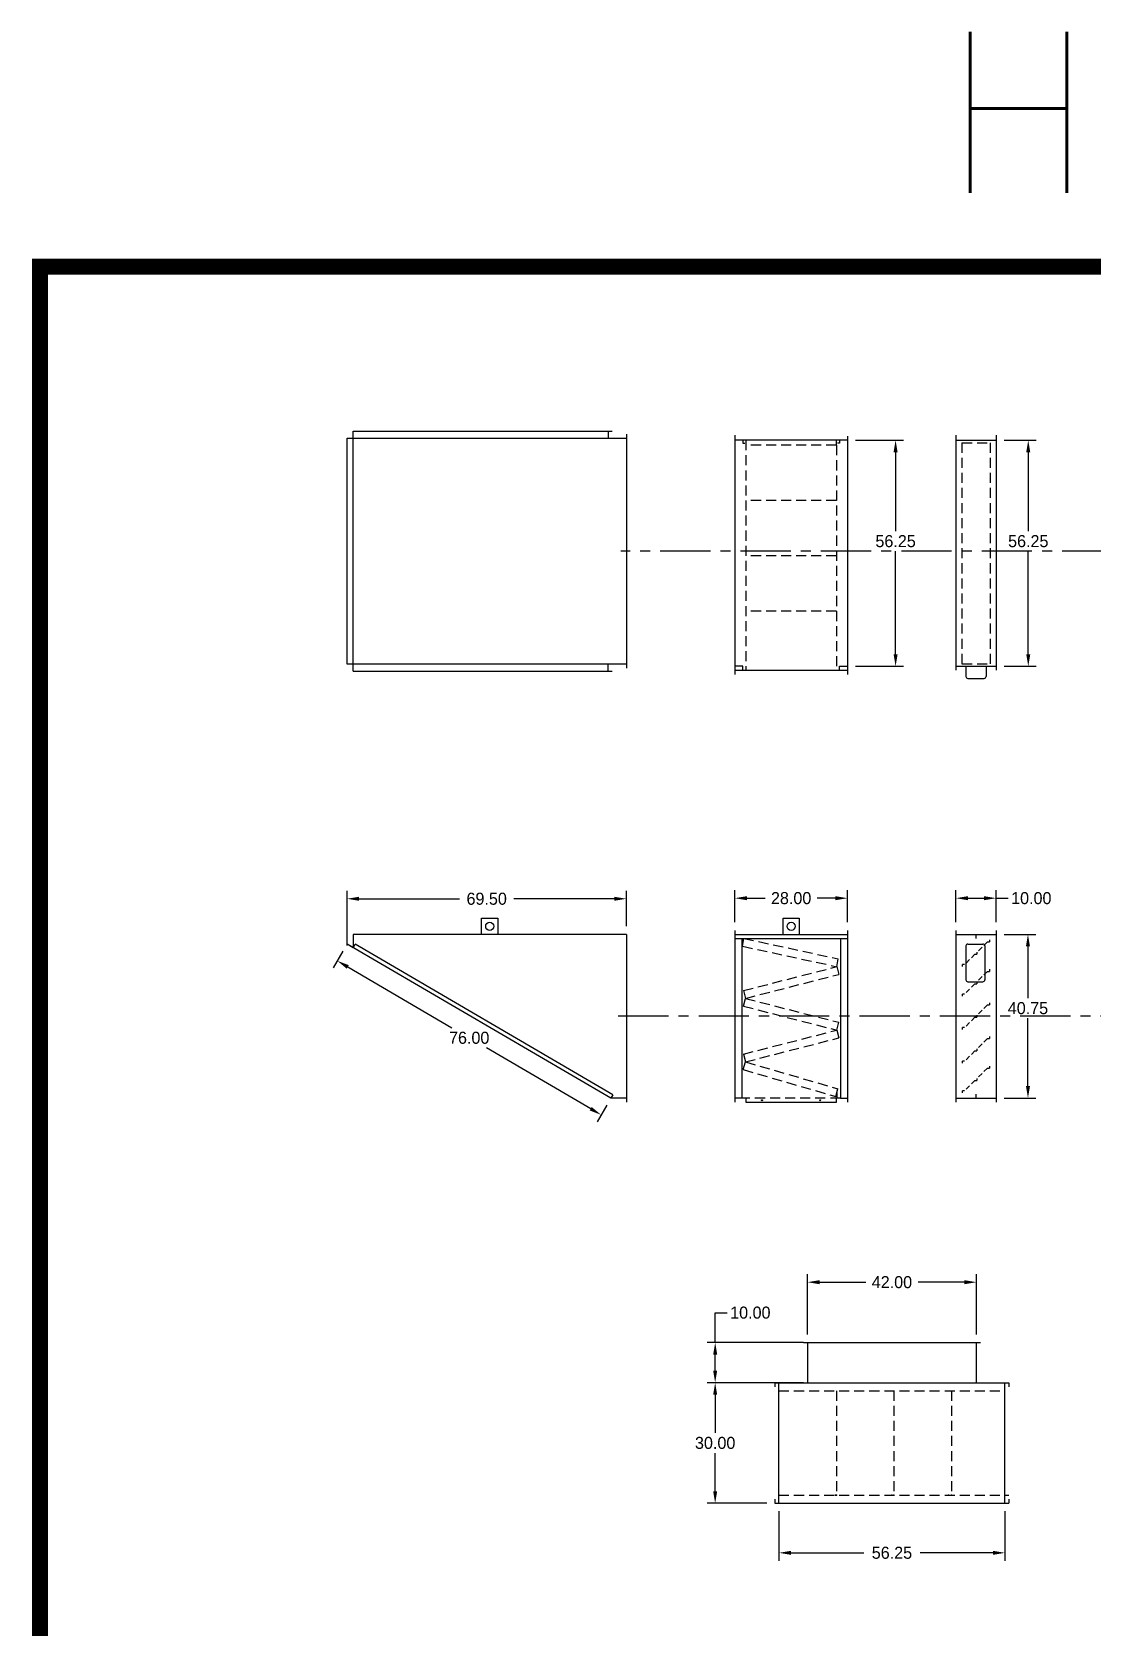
# Model space of a CAD drawing. Header units: inches. Extents: x 3 to 604, y -724 to 69.
# Drawn here: x 3.4 to 267.1, y -327.4 to 69.4 of the extents above; entities that cross this region are included whole.
import ezdxf

# ---------------------------------------------------------------- set-up
doc = ezdxf.new("R2010")
doc.units = ezdxf.units.IN
doc.header["$LTSCALE"] = 10
doc.header["$MEASUREMENT"] = 0
doc.linetypes.add('CENTER', pattern=[2, 1.25, -0.25, 0.25, -0.25])
doc.linetypes.add('HIDDEN', pattern=[0.375, 0.25, -0.125])
for name, color, linetype in [('CENTERLINE', 2, 'CENTER'), ('FA-FILTER', 5, 'Continuous'), ('HOOD', 5, 'Continuous'), ('INTAKE-DAMPER', 5, 'Continuous'), ('OBJECT', 5, 'Continuous'), ('RAM20UNIT', 3, 'Continuous')]:
    doc.layers.add(name, color=color, linetype=linetype)
doc.layers.add('TEXT', color=7, linetype='Continuous', lineweight=40)
doc.styles.add('S10', font='romans.shx', dxfattribs={"height": 0.1})
doc.dimstyles.new('DIMENSIONS', dxfattribs={"dimscale": 0, "dimtxt": 3, "dimasz": 3, "dimexe": 2, "dimexo": 2, "dimgap": 1, "dimtad": 0, "dimtih": 1, "dimtoh": 1, "dimzin": 0, "dimdsep": 46, "dimtxsty": 'Standard', "dimcen": 0.09, "dimclrd": 256, "dimclre": 256, "dimclrt": 1, "dimadec": 0, "dimazin": 0, "dimtfac": 1, "dimtofl": 0, "dimtmove": 0, "dimatfit": 3, "dimfxl": 0, "dimtolj": 1, "dimtzin": 0, "dimarcsym": 0})

# ---------------------------------------------------------------- blocks, each defined once
blk = doc.blocks.new('*D74')
at = {"layer": 'DEFPOINTS', "color": 0}
for p in [(151.26, -146.22), (151.26, -155.07), (81.76, -159.81)]:
    blk.add_point(p, dxfattribs=at)
at = {"layer": 'RAM20UNIT', "lineweight": -2}
for p, q in [((81.76, -157.81), (81.76, -144.22)), ((84.76, -146.22), (109.76, -146.22)), ((148.26, -146.22), (123.26, -146.22)), ((151.26, -153.07), (151.26, -144.22))]:
    blk.add_line(p, q, dxfattribs=at)
at = {"layer": 'RAM20UNIT'}
for points in [[(84.76, -145.72), (84.76, -146.72), (81.76, -146.22)], [(148.26, -145.72), (148.26, -146.72), (151.26, -146.22)]]:
    blk.add_solid(points, dxfattribs=at)
at = {"layer": 'RAM20UNIT', "color": 1, "insert": (116.51, -146.22), "char_height": 3, "attachment_point": 5}
blk.add_mtext('\\A1;69.50', dxfattribs=at)
blk = doc.blocks.new('*D75')
at = {"layer": 'DEFPOINTS', "color": 0}
for p in [(81.76, -157.51), (147.4, -195.82), (144.98, -199.96)]:
    blk.add_point(p, dxfattribs=at)
at = {"layer": 'RAM20UNIT', "lineweight": -2}
for p, q in [((80.76, -159.24), (78.34, -163.38)), ((81.94, -163.17), (107.88, -178.31)), ((142.39, -198.45), (116.45, -183.31)), ((146.39, -197.55), (143.98, -201.69))]:
    blk.add_line(p, q, dxfattribs=at)
at = {"layer": 'RAM20UNIT'}
for points in [[(82.19, -162.73), (81.68, -163.6), (79.35, -161.65)], [(142.64, -198.02), (142.14, -198.88), (144.98, -199.96)]]:
    blk.add_solid(points, dxfattribs=at)
at = {"layer": 'RAM20UNIT', "color": 1, "insert": (112.16, -180.81), "char_height": 3, "attachment_point": 5}
blk.add_mtext('\\A1;76.00', dxfattribs=at)
blk = doc.blocks.new('*D76')
at = {"layer": 'DEFPOINTS', "color": 0}
for p in [(243.26, -155.07), (251.18, -155.07), (243.26, -195.82)]:
    blk.add_point(p, dxfattribs=at)
at = {"layer": 'RAM20UNIT', "lineweight": -2}
for p, q in [((245.26, -155.07), (253.18, -155.07)), ((251.18, -158.07), (251.18, -170.94)), ((251.18, -192.82), (251.18, -175.94)), ((245.26, -195.82), (253.18, -195.82))]:
    blk.add_line(p, q, dxfattribs=at)
at = {"layer": 'RAM20UNIT'}
for points in [[(250.68, -158.07), (251.68, -158.07), (251.18, -155.07)], [(250.68, -192.82), (251.68, -192.82), (251.18, -195.82)]]:
    blk.add_solid(points, dxfattribs=at)
at = {"layer": 'RAM20UNIT', "color": 1, "insert": (251.18, -173.44), "char_height": 3, "attachment_point": 5}
blk.add_mtext('\\A1;40.75', dxfattribs=at)
blk = doc.blocks.new('*D78')
at = {"layer": 'DEFPOINTS', "color": 0}
for p in [(243.26, -146.07), (233.26, -154.07), (243.26, -154.07)]:
    blk.add_point(p, dxfattribs=at)
at = {"layer": 'RAM20UNIT', "lineweight": -2}
for p, q in [((233.26, -152.07), (233.26, -144.07)), ((236.26, -146.07), (240.26, -146.07)), ((243.26, -152.07), (243.26, -144.07)), ((243.26, -146.07), (246.26, -146.07))]:
    blk.add_line(p, q, dxfattribs=at)
at = {"layer": 'RAM20UNIT'}
for points in [[(236.26, -145.57), (236.26, -146.57), (233.26, -146.07)], [(240.26, -145.57), (240.26, -146.57), (243.26, -146.07)]]:
    blk.add_solid(points, dxfattribs=at)
at = {"layer": 'RAM20UNIT', "color": 1, "insert": (252.01, -146.07), "char_height": 3, "attachment_point": 5}
blk.add_mtext('\\A1;10.00', dxfattribs=at)
blk = doc.blocks.new('*D79')
at = {"layer": 'DEFPOINTS', "color": 0}
for p in [(206.26, -32.13), (206.26, -88.38), (218.25, -88.38)]:
    blk.add_point(p, dxfattribs=at)
at = {"layer": 'RAM20UNIT', "lineweight": -2}
for p, q in [((208.26, -32.13), (220.25, -32.13)), ((218.25, -35.13), (218.25, -54.76)), ((218.25, -85.38), (218.25, -59.76)), ((208.26, -88.38), (220.25, -88.38))]:
    blk.add_line(p, q, dxfattribs=at)
at = {"layer": 'RAM20UNIT'}
for points in [[(217.75, -35.13), (218.75, -35.13), (218.25, -32.13)], [(217.75, -85.38), (218.75, -85.38), (218.25, -88.38)]]:
    blk.add_solid(points, dxfattribs=at)
at = {"layer": 'RAM20UNIT', "color": 1, "insert": (218.25, -57.26), "char_height": 3, "attachment_point": 5}
blk.add_mtext('\\A1;56.25', dxfattribs=at)
blk = doc.blocks.new('*D80')
at = {"layer": 'DEFPOINTS', "color": 0}
for p in [(243.26, -32.13), (243.26, -88.38), (251.26, -88.38)]:
    blk.add_point(p, dxfattribs=at)
at = {"layer": 'RAM20UNIT', "lineweight": -2}
for p, q in [((245.26, -32.13), (253.26, -32.13)), ((251.26, -35.13), (251.26, -54.76)), ((251.26, -85.38), (251.26, -59.76)), ((245.26, -88.38), (253.26, -88.38))]:
    blk.add_line(p, q, dxfattribs=at)
at = {"layer": 'RAM20UNIT'}
for points in [[(250.76, -35.13), (251.76, -35.13), (251.26, -32.13)], [(250.76, -85.38), (251.76, -85.38), (251.26, -88.38)]]:
    blk.add_solid(points, dxfattribs=at)
at = {"layer": 'RAM20UNIT', "color": 1, "insert": (251.26, -57.26), "char_height": 3, "attachment_point": 5}
blk.add_mtext('\\A1;56.25', dxfattribs=at)
blk = doc.blocks.new('*D100')
at = {"layer": 'DEFPOINTS', "color": 0}
for p in [(206.26, -146.07), (178.26, -154.07), (206.26, -154.07)]:
    blk.add_point(p, dxfattribs=at)
at = {"layer": 'RAM20UNIT', "lineweight": -2}
for p, q in [((178.26, -152.07), (178.26, -144.07)), ((181.26, -146.07), (185.76, -146.07)), ((203.26, -146.07), (198.76, -146.07)), ((206.26, -152.07), (206.26, -144.07))]:
    blk.add_line(p, q, dxfattribs=at)
at = {"layer": 'RAM20UNIT'}
for points in [[(181.26, -145.57), (181.26, -146.57), (178.26, -146.07)], [(203.26, -145.57), (203.26, -146.57), (206.26, -146.07)]]:
    blk.add_solid(points, dxfattribs=at)
at = {"layer": 'RAM20UNIT', "color": 1, "insert": (192.26, -146.07), "char_height": 3, "attachment_point": 5}
blk.add_mtext('\\A1;28.00', dxfattribs=at)
blk = doc.blocks.new('*D119')
at = {"layer": 'DEFPOINTS', "color": 0, "linetype": 'Continuous'}
for p in [(189.21, -296.6), (245.46, -296.6), (245.46, -308.93)]:
    blk.add_point(p, dxfattribs=at)
at = {"layer": 'RAM20UNIT', "linetype": 'Continuous', "lineweight": -2}
for p, q in [((189.21, -298.6), (189.21, -310.93)), ((245.46, -298.6), (245.46, -310.93)), ((192.21, -308.93), (210.34, -308.93)), ((242.46, -308.93), (224.34, -308.93))]:
    blk.add_line(p, q, dxfattribs=at)
at = {"layer": 'RAM20UNIT', "linetype": 'Continuous'}
for points in [[(192.21, -308.43), (192.21, -309.43), (189.21, -308.93)], [(242.46, -308.43), (242.46, -309.43), (245.46, -308.93)]]:
    blk.add_solid(points, dxfattribs=at)
at = {"layer": 'RAM20UNIT', "color": 1, "linetype": 'Continuous', "insert": (217.34, -308.93), "char_height": 3, "attachment_point": 5}
blk.add_mtext('\\A1;56.25', dxfattribs=at)
blk = doc.blocks.new('*D120')
at = {"layer": 'DEFPOINTS', "color": 0, "linetype": 'Continuous'}
for p in [(238.34, -241.6), (196.34, -256.6), (238.34, -256.6)]:
    blk.add_point(p, dxfattribs=at)
at = {"layer": 'RAM20UNIT', "linetype": 'Continuous', "lineweight": -2}
for p, q in [((196.34, -254.6), (196.34, -239.6)), ((199.34, -241.6), (210.84, -241.6)), ((235.34, -241.6), (223.84, -241.6)), ((238.34, -254.6), (238.34, -239.6))]:
    blk.add_line(p, q, dxfattribs=at)
at = {"layer": 'RAM20UNIT', "linetype": 'Continuous'}
for points in [[(199.34, -241.1), (199.34, -242.1), (196.34, -241.6)], [(235.34, -241.1), (235.34, -242.1), (238.34, -241.6)]]:
    blk.add_solid(points, dxfattribs=at)
at = {"layer": 'RAM20UNIT', "color": 1, "linetype": 'Continuous', "insert": (217.34, -241.6), "char_height": 3, "attachment_point": 5}
blk.add_mtext('\\A1;42.00', dxfattribs=at)
blk = doc.blocks.new('*D118')
at = {"layer": 'DEFPOINTS', "color": 0, "linetype": 'Continuous'}
for p in [(188.21, -266.6), (173.36, -296.6), (188.21, -296.6)]:
    blk.add_point(p, dxfattribs=at)
at = {"layer": 'RAM20UNIT', "linetype": 'Continuous', "lineweight": -2}
for p, q in [((186.21, -266.6), (171.36, -266.6)), ((173.36, -269.6), (173.36, -279.1)), ((173.36, -293.6), (173.36, -284.1)), ((186.21, -296.6), (171.36, -296.6))]:
    blk.add_line(p, q, dxfattribs=at)
at = {"layer": 'RAM20UNIT', "linetype": 'Continuous'}
for points in [[(172.86, -269.6), (173.86, -269.6), (173.36, -266.6)], [(172.86, -293.6), (173.86, -293.6), (173.36, -296.6)]]:
    blk.add_solid(points, dxfattribs=at)
at = {"layer": 'RAM20UNIT', "color": 1, "linetype": 'Continuous', "insert": (173.36, -281.6), "char_height": 3, "attachment_point": 5}
blk.add_mtext('\\A1;30.00', dxfattribs=at)
blk = doc.blocks.new('*D121')
at = {"layer": 'DEFPOINTS', "color": 0, "linetype": 'Continuous'}
for p in [(197.34, -256.6), (173.36, -266.6), (197.34, -266.6)]:
    blk.add_point(p, dxfattribs=at)
at = {"layer": 'RAM20UNIT', "linetype": 'Continuous', "lineweight": -2}
for p, q in [((173.36, -256.6), (173.36, -249.19)), ((173.36, -249.19), (176.36, -249.19)), ((195.34, -256.6), (171.36, -256.6)), ((173.36, -263.6), (173.36, -259.6)), ((195.34, -266.6), (171.36, -266.6))]:
    blk.add_line(p, q, dxfattribs=at)
at = {"layer": 'RAM20UNIT', "linetype": 'Continuous'}
for points in [[(172.86, -259.6), (173.86, -259.6), (173.36, -256.6)], [(172.86, -263.6), (173.86, -263.6), (173.36, -266.6)]]:
    blk.add_solid(points, dxfattribs=at)
at = {"layer": 'RAM20UNIT', "color": 1, "linetype": 'Continuous', "insert": (182.11, -249.19), "char_height": 3, "attachment_point": 5}
blk.add_mtext('\\A1;10.00', dxfattribs=at)

msp = doc.modelspace()

# ---------------------------------------------------------------- linework, layer by layer
at = {"layer": 'CENTERLINE'}
for p, q in [((332.182, -59.756), (149.874, -59.756)), ((149.255, -175.32), (325.263, -175.32))]:
    msp.add_line(p, q, dxfattribs=at)
at = {"layer": 'FA-FILTER'}
for p, q in [((178.263, -30.881), (178.263, -90.381)), ((206.263, -31.131), (206.263, -90.381)), ((206.263, -32.131), (178.263, -32.131)), ((178.263, -89.381), (206.263, -89.381)), ((178.263, -154.07), (178.263, -196.82)), ((190.263, -155.07), (190.263, -151.07)), ((190.263, -151.07), (194.263, -151.07)), ((194.263, -151.07), (194.263, -155.07)), ((206.263, -154.07), (206.263, -196.82)), ((178.263, -155.07), (206.263, -155.07)), ((178.263, -156.07), (206.263, -156.07)), ((180.013, -156.07), (180.013, -195.82)), ((204.513, -156.07), (204.513, -195.82)), ((180.013, -195.82), (178.263, -195.82)), ((181.013, -195.82), (181.013, -196.82)), ((181.013, -196.82), (203.513, -196.82)), ((203.513, -196.82), (203.513, -195.82)), ((204.513, -195.82), (206.263, -195.82))]:
    msp.add_line(p, q, dxfattribs=at)
at = {"layer": 'FA-FILTER', "color": 4, "linetype": 'HIDDEN'}
for p, q in [((180.263, -32.131), (180.263, -32.881)), ((180.263, -32.881), (180.763, -32.881)), ((181.013, -32.131), (181.013, -89.381)), ((203.513, -33.381), (181.013, -33.381)), ((203.513, -33.381), (203.513, -32.131)), ((203.513, -33.381), (203.513, -89.381)), ((204.263, -32.881), (203.763, -32.881)), ((204.263, -32.131), (204.263, -32.881)), ((180.263, -88.381), (178.263, -88.381)), ((180.263, -89.381), (180.263, -88.381)), ((204.263, -89.381), (204.263, -88.381)), ((204.263, -88.381), (206.263, -88.381)), ((180.192, -158.025), (180.491, -156.07)), ((180.192, -158.025), (203.648, -163.105)), ((180.341, -157.047), (180.341, -156.07)), ((180.491, -156.07), (203.947, -161.15)), ((203.66, -163.109), (203.947, -161.15)), ((180.377, -169.055), (203.626, -163.097)), ((180.874, -170.992), (204.123, -165.035)), ((203.638, -163.094), (204.135, -165.032)), ((180.377, -169.055), (180.874, -170.992)), ((180.377, -172.93), (180.874, -170.992)), ((180.377, -172.93), (203.626, -178.887)), ((180.874, -170.992), (204.123, -176.949)), ((203.638, -178.89), (204.135, -176.952)), ((180.377, -184.85), (203.626, -178.893)), ((180.874, -186.788), (204.123, -180.83)), ((203.638, -178.89), (204.135, -180.827)), ((180.377, -184.85), (180.874, -186.788)), ((180.314, -188.708), (180.874, -186.788)), ((180.314, -188.708), (203.357, -195.419)), ((180.874, -186.788), (203.916, -193.499)), ((203.369, -195.421), (203.916, -193.499)), ((204.513, -195.82), (180.013, -195.82)), ((203.643, -194.46), (203.643, -195.82)), ((189.211, -268.598), (245.461, -268.598)), ((203.523, -268.598), (203.523, -294.598)), ((217.836, -268.598), (217.836, -294.598)), ((232.148, -268.598), (232.148, -294.598)), ((189.211, -294.598), (246.461, -294.598))]:
    msp.add_line(p, q, dxfattribs=at)
at = {"layer": 'FA-FILTER', "linetype": 'Continuous'}
for p, q in [((195.336, -256.598), (239.336, -256.598)), ((196.336, -256.598), (196.336, -266.598)), ((238.336, -256.598), (238.336, -266.598)), ((188.211, -266.598), (246.461, -266.598)), ((188.211, -266.598), (188.211, -267.598)), ((189.211, -296.598), (189.211, -266.598)), ((245.461, -296.598), (245.461, -266.598)), ((246.461, -266.598), (246.461, -267.598)), ((188.211, -295.598), (188.211, -296.598)), ((188.211, -296.598), (246.461, -296.598)), ((246.461, -295.598), (246.461, -296.598))]:
    msp.add_line(p, q, dxfattribs=at)
at = {"layer": 'FA-FILTER'}
for centre, radius in [((192.263, -153.07), 1), ((185.013, -196.32), 0.125), ((199.513, -196.32), 0.125)]:
    msp.add_circle(centre, radius, dxfattribs=at)
at = {"layer": 'HOOD'}
for p, q in [((81.763, -31.631), (151.263, -31.631)), ((81.763, -87.881), (81.763, -31.631)), ((83.263, -89.631), (83.263, -29.881)), ((83.263, -29.881), (147.763, -29.881)), ((146.763, -29.881), (146.763, -31.631)), ((151.263, -30.631), (151.263, -88.881)), ((151.263, -87.881), (81.763, -87.881)), ((83.263, -89.631), (147.763, -89.631)), ((146.763, -89.631), (146.763, -87.881)), ((115.263, -151.07), (119.263, -151.07)), ((115.263, -155.07), (115.263, -151.07)), ((119.263, -151.07), (119.263, -155.07)), ((83.263, -158.387), (81.763, -157.511)), ((147.402, -195.82), (81.763, -157.511)), ((151.263, -155.07), (83.263, -155.07)), ((83.263, -155.07), (83.263, -158.387)), ((147.906, -194.956), (83.767, -157.523)), ((151.263, -155.07), (151.263, -196.82)), ((151.263, -195.82), (147.402, -195.82))]:
    msp.add_line(p, q, dxfattribs=at)
msp.add_circle((117.263, -153.07), 1, dxfattribs=at)
at = {"layer": 'INTAKE-DAMPER'}
for p, q in [((233.263, -30.881), (233.263, -89.381)), ((243.263, -30.881), (243.263, -89.381)), ((233.263, -32.131), (243.263, -32.131)), ((233.263, -88.381), (243.263, -88.381)), ((235.763, -88.381), (235.763, -90.881)), ((240.763, -88.381), (240.763, -90.881)), ((236.263, -91.381), (240.263, -91.381)), ((233.263, -154.07), (233.263, -196.82)), ((243.263, -154.07), (243.263, -196.82)), ((233.248, -155.07), (243.248, -155.07)), ((233.263, -195.82), (243.263, -195.82))]:
    msp.add_line(p, q, dxfattribs=at)
at = {"layer": 'INTAKE-DAMPER', "color": 4, "linetype": 'HIDDEN'}
for p, q in [((234.763, -32.756), (234.763, -87.756)), ((234.763, -32.756), (241.763, -32.756)), ((241.763, -32.756), (241.763, -87.756)), ((234.763, -87.756), (241.763, -87.756)), ((238.248, -155.07), (238.248, -156.07)), ((238.263, -195.82), (238.263, -194.82))]:
    msp.add_line(p, q, dxfattribs=at)
at = {"layer": 'INTAKE-DAMPER', "ltscale": 12}
for p, q in [((235.748, -157.94), (235.748, -166.4)), ((236.218, -157.47), (239.978, -157.47)), ((240.448, -157.94), (240.448, -166.4)), ((236.218, -166.87), (239.978, -166.87))]:
    msp.add_line(p, q, dxfattribs=at)
at = {"layer": 'INTAKE-DAMPER', "color": 4, "linetype": 'HIDDEN', "ltscale": 0.5}
for p, q in [((241.077, -156.916), (238.498, -159.495)), ((237.998, -159.995), (235.419, -162.574)), ((237.998, -159.995), (238.498, -159.995)), ((238.498, -159.495), (238.498, -159.995)), ((241.077, -164.266), (238.498, -166.845)), ((237.998, -167.345), (235.419, -169.924)), ((237.998, -167.345), (238.498, -167.345)), ((238.498, -166.845), (238.498, -167.345)), ((241.077, -172.616), (238.498, -175.195)), ((237.998, -175.695), (235.419, -178.274)), ((237.998, -175.695), (238.498, -175.695)), ((238.498, -175.195), (238.498, -175.695)), ((241.077, -180.966), (238.498, -183.545)), ((237.998, -184.045), (235.419, -186.624)), ((237.998, -184.045), (238.498, -184.045)), ((238.498, -183.545), (238.498, -184.045)), ((241.077, -188.316), (238.498, -190.895)), ((237.998, -191.395), (235.419, -193.974)), ((237.998, -191.395), (238.498, -191.395)), ((238.498, -190.895), (238.498, -191.395))]:
    msp.add_line(p, q, dxfattribs=at)
at = {"layer": 'INTAKE-DAMPER', "color": 4, "linetype": 'HIDDEN', "ltscale": 12}
for p, q in [((241.077, -156.916), (241.577, -156.916)), ((241.577, -156.416), (241.577, -156.916)), ((234.919, -163.074), (234.919, -162.574)), ((235.419, -162.574), (234.919, -162.574)), ((241.077, -164.266), (241.577, -164.266)), ((241.577, -163.766), (241.577, -164.266)), ((235.419, -169.924), (234.919, -169.924)), ((234.919, -170.424), (234.919, -169.924)), ((241.077, -172.616), (241.577, -172.616)), ((241.577, -172.116), (241.577, -172.616)), ((234.919, -178.774), (234.919, -178.274)), ((235.419, -178.274), (234.919, -178.274)), ((241.077, -180.966), (241.577, -180.966)), ((241.577, -180.466), (241.577, -180.966)), ((234.919, -187.124), (234.919, -186.624)), ((235.419, -186.624), (234.919, -186.624)), ((241.077, -188.316), (241.577, -188.316)), ((241.577, -187.816), (241.577, -188.316)), ((235.419, -193.974), (234.919, -193.974)), ((234.919, -194.474), (234.919, -193.974))]:
    msp.add_line(p, q, dxfattribs=at)
at = {"layer": 'INTAKE-DAMPER'}
for centre, start, end in [((236.263, -90.881), 180, 270), ((240.263, -90.881), 270, 0)]:
    msp.add_arc(centre, 0.5, start, end, dxfattribs=at)
at = {"layer": 'INTAKE-DAMPER', "ltscale": 12}
for centre, start, end in [((236.218, -157.94), 90, 180), ((239.978, -157.94), 0, 90), ((236.218, -166.4), 180, 270), ((239.978, -166.4), 270, 0)]:
    msp.add_arc(centre, 0.47, start, end, dxfattribs=at)
at = {"layer": 'OBJECT', "color": 4, "linetype": 'HIDDEN'}
for p, q in [((203.513, -47.131), (181.013, -47.131)), ((203.513, -60.881), (181.013, -60.881)), ((203.513, -74.631), (181.013, -74.631))]:
    msp.add_line(p, q, dxfattribs=at)
at = {"layer": 'OBJECT'}
for p, q in [((83.263, -158.387), (81.763, -157.511)), ((83.263, -158.387), (83.767, -157.523)), ((147.906, -194.956), (147.402, -195.82))]:
    msp.add_line(p, q, dxfattribs=at)
at = {"layer": 'RAM20UNIT', "linetype": 'Continuous'}
for p in [(203.273, -294.598), (203.523, -294.598), (217.336, -294.598), (217.836, -294.598), (231.398, -294.598), (232.148, -294.598)]:
    msp.add_point(p, dxfattribs=at)
at = {"layer": 'TEXT', "color": 3, "const_width": 4}
msp.add_lwpolyline([(5.361, 11.065), (602.487, 11.065), (602.487, -722.248), (5.361, -722.248)], close=True, dxfattribs=at)

# ---------------------------------------------------------------- texts
at = {"layer": 'TEXT', "color": 3, "style": 'S10'}
msp.add_text('H20M', height=40, dxfattribs=at).set_placement((229.97, 29.442))

# ---------------------------------------------------------------- dimensions: what is measured, and where the dimension line sits
at = {"layer": 'RAM20UNIT'}
for base, p1, p2, picture, middle in [((218.253, -88.381), (206.263, -32.131), (206.263, -88.381), '*D79', (218.253, -57.256)), ((251.263, -88.381), (243.263, -32.131), (243.263, -88.381), '*D80', (251.263, -57.256)), ((251.184, -155.07), (243.263, -195.82), (243.263, -155.07), '*D76', (251.184, -173.445))]:
    dim = msp.add_linear_dim(base=base, p1=p1, p2=p2, angle=90, dimstyle='DIMENSIONS', override={"dimscale": 1}, dxfattribs=at)
    dim.commit()
    dim.dimension.update_dxf_attribs({"geometry": picture, "text_midpoint": middle, "dimtype": 160})
for base, p1, p2, picture, middle in [((151.263, -146.221), (81.763, -159.806), (151.263, -155.07), '*D74', (116.513, -146.221)), ((206.263, -146.07), (178.263, -154.07), (206.263, -154.07), '*D100', (192.263, -146.07)), ((243.263, -146.07), (233.263, -154.07), (243.263, -154.07), '*D78', (252.013, -146.07))]:
    dim = msp.add_linear_dim(base=base, p1=p1, p2=p2, dimstyle='DIMENSIONS', override={"dimscale": 1}, dxfattribs=at)
    dim.commit()
    dim.dimension.update_dxf_attribs({"geometry": picture, "text_midpoint": middle})
dim = msp.add_aligned_dim(p1=(81.763, -157.511), p2=(147.402, -195.82), distance=-4.797, dimstyle='DIMENSIONS', override={"dimscale": 1}, dxfattribs=at)
dim.commit()
dim.dimension.update_dxf_attribs({"geometry": '*D75', "text_midpoint": (112.164, -180.809)})
at = {"layer": 'RAM20UNIT', "linetype": 'Continuous'}
for base, p1, p2, picture, middle in [((238.336, -241.598), (196.336, -256.598), (238.336, -256.598), '*D120', (217.336, -241.598)), ((245.461, -308.931), (189.211, -296.598), (245.461, -296.598), '*D119', (217.336, -308.931))]:
    dim = msp.add_linear_dim(base=base, p1=p1, p2=p2, dimstyle='DIMENSIONS', override={"dimscale": 1}, dxfattribs=at)
    dim.commit()
    dim.dimension.update_dxf_attribs({"geometry": picture, "text_midpoint": middle})
dim = msp.add_linear_dim(base=(173.357, -266.598), p1=(197.336, -256.598), p2=(197.336, -266.598), angle=90, dimstyle='DIMENSIONS', override={"dimscale": 1}, dxfattribs=at)
dim.commit()
dim.dimension.update_dxf_attribs({"geometry": '*D121', "text_midpoint": (182.107, -249.193), "dimtype": 160})
dim = msp.add_linear_dim(base=(173.357, -296.598), p1=(188.211, -266.598), p2=(188.211, -296.598), angle=90, dimstyle='DIMENSIONS', override={"dimscale": 1}, dxfattribs=at)
dim.commit()
dim.dimension.update_dxf_attribs({"geometry": '*D118', "text_midpoint": (173.357, -281.598)})

doc.saveas('drawing.dxf')
